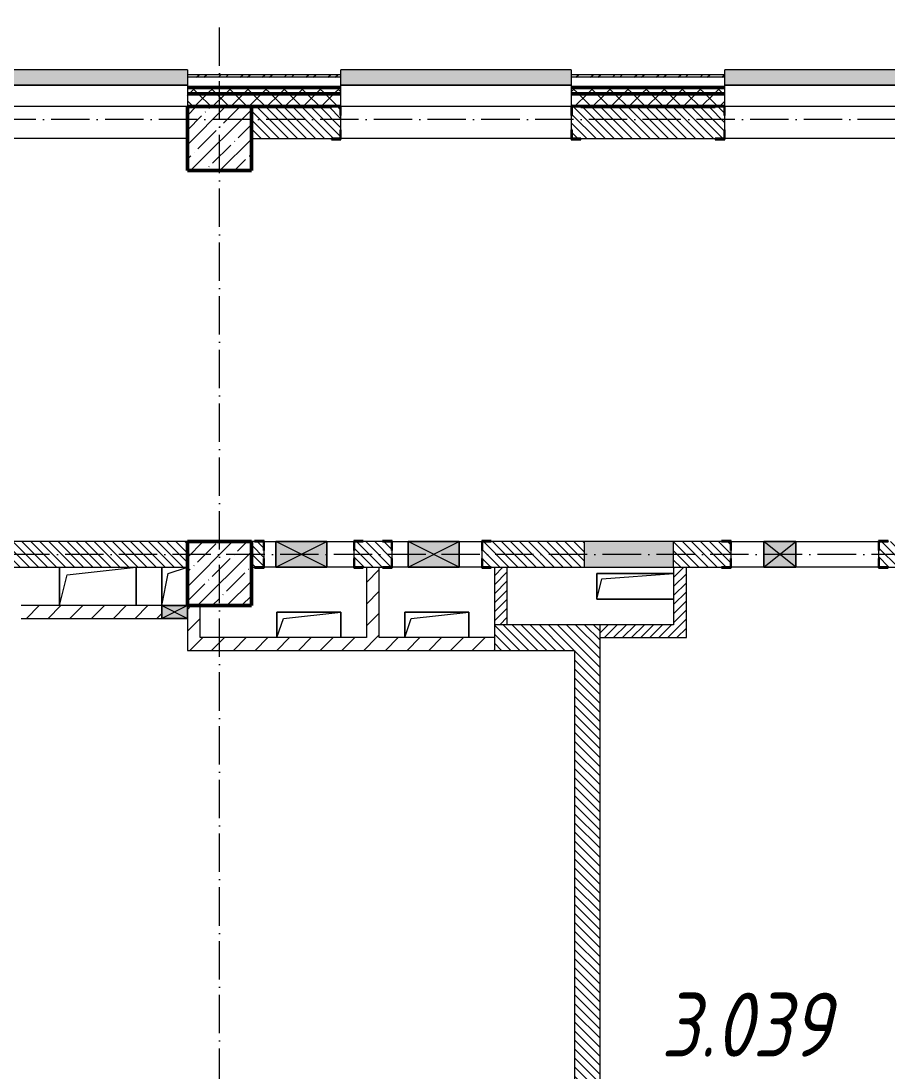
# Model space of a CAD drawing. Header units: millimetres. Extents: x -213536 to 1564669, y -45299 to 942238.
# Drawn here: x 169929 to 176704, y 460959 to 469166 of the extents above; entities that cross this region are included whole.
import ezdxf

# ---------------------------------------------------------------- set-up
doc = ezdxf.new("R2010")
doc.units = ezdxf.units.MM
doc.linetypes.add('50_200_ШТРИХ_1Т_ш5_п1_п1_', pattern=[700, 500, -100, 0, -100])
for name, color, linetype, lineweight in [('A-DETL-GENF-OTLN', 7, 'Continuous', 9), ('A-FLOR-____-OTLN', 7, 'Continuous', 9), ('A-GENM-____-MCUT', 7, 'Continuous', 25), ('A-GENM-____-OTLN', 7, 'Continuous', 9), ('A-GENM-____-OTLN-1', 7, 'Continuous', 25), ('A-GLAZ-____-OTLN', 7, 'Continuous', 9), ('A-WALL-____-MCUT-2', 7, 'Continuous', 50), ('A-WALL-____-MCUT-3', 7, 'Continuous', 9), ('A-WALL-____-OTLN', 7, 'Continuous', 9), ('A-WALL-____-PATT-1', 7, 'Continuous', 9), ('A-WALL-FNSH-MCUT-1', 7, 'Continuous', 9), ('I-WALL-____-OTLN', 7, 'Continuous', 9), ('S-COLS-____-MCUT', 7, 'Continuous', 50), ('S-COLS-____-OTLN', 7, 'Continuous', 9), ('S-GRID-____-OTLN-1', 7, '50_200_ШТРИХ_1Т_ш5_п1_п1_', 9), ('Марки помещений', 7, 'Continuous', 9)]:
    doc.layers.add(name, color=color, linetype=linetype, lineweight=lineweight)
doc.layers.add('A-GLAZ-____-OTLN-1', color=7, linetype='Continuous', lineweight=9, true_color=0xc0c0c0)
doc.styles.add('ISOCPEUR_I_2', font='isocpeui.ttf', dxfattribs={"width": 0.85, "height": 2.3})
pattern_1 = [(135, (142429.057, 459015.94), (-35.35534, -35.35534), [])]
pattern_2 = [(45, (142429.06, 459015.94), (-70.71068, 70.71068), []), (135, (142429.06, 459015.94), (-70.71068, -70.71068), [])]
pattern_3 = [(45, (142429.06, 459015.94), (-84.8528, 84.8528), [])]
pattern_4 = [(45, (142429.057, 459015.94), (-35.35534, 35.35534), [])]

# ---------------------------------------------------------------- blocks, each defined once
blk = doc.blocks.new('BSC_Колонна _Прямоугольная - 500х500-V75-АР1_План отверстий 3 этажа в осях 1-64_А-ГГ')
at = {"layer": 'S-COLS-____-OTLN'}
h = blk.add_hatch(dxfattribs=at)
h.set_pattern_fill('FP_112', color=256, style=0, pattern_type=2)
h.set_pattern_definition([(45, (-29050, -5831.04), (-114.04925, 114.04925), []), (45, (-28935.95, -5831.04), (-114.04925, 114.04925), [201.613, -40.323, 3.353, -36.97])])
h.paths.add_polyline_path([(-250, -250), (250, -250), (250, 250), (-250, 250)], flags=0)
at = {"layer": 'S-COLS-____-MCUT'}
for p, q in [((250, 250), (-250, 250)), ((-250, 250), (-250, -250)), ((250, -250), (250, 250)), ((-250, -250), (250, -250))]:
    blk.add_line(p, q, dxfattribs=at)
blk = doc.blocks.new('Отлив_СКБ - Отлив витража_120_НВФ-31885687-АР1_План отверстий 3 этажа в осях 1-64_А-ГГ')
at = {"layer": 'A-GLAZ-____-OTLN-1'}
for points in [[(0, 0), (0, -2), (1800, -2), (1800, 0), (534.2, 0)], [(0, -2), (0, -120), (1800, -120), (1800, -2), (534.2, -2)]]:
    blk.add_hatch(color=256, dxfattribs=at).paths.add_polyline_path(points, flags=0)
at = {"layer": 'A-GLAZ-____-OTLN'}
for p, q in [((0, 0), (1800, 0)), ((1800, -2), (0, -2)), ((0, -120), (0, -83)), ((0, -120), (1800, -120)), ((1800, -83), (1800, -120))]:
    blk.add_line(p, q, dxfattribs=at)
blk = doc.blocks.new('Фахверк_СКБ_Уголок - 250_2700-27497298-АР1_План отверстий 3 этажа в осях 1-64_А-ГГ')
at = {"layer": 'A-GENM-____-MCUT'}
for p, q in [((200, 181), (125, 181)), ((125, 181), (125, 106)), ((131, 106), (131, 175)), ((131, 175), (200, 175)), ((200, 175), (200, 181)), ((125, 106), (131, 106)), ((131, -6), (125, -6)), ((125, -6), (125, -81)), ((125, -81), (200, -81)), ((131, -75), (131, -6)), ((200, -75), (131, -75)), ((200, -81), (200, -75))]:
    blk.add_line(p, q, dxfattribs=at)
blk = doc.blocks.new('Фахверк_СКБ_Уголок - 200_3960_зеркало-28268689-АР1_План отверстий 3 этажа в осях 1-64_А-ГГ')
at = {"layer": 'A-GENM-____-MCUT'}
for p, q in [((200, 156), (125, 156)), ((125, 156), (125, 81)), ((131, 81), (131, 150)), ((131, 150), (200, 150)), ((200, 150), (200, 156)), ((125, 81), (131, 81)), ((131, 19), (125, 19)), ((125, 19), (125, -56)), ((131, -50), (131, 19)), ((125, -56), (200, -56)), ((200, -50), (131, -50)), ((200, -56), (200, -50))]:
    blk.add_line(p, q, dxfattribs=at)
blk = doc.blocks.new('Фахверк_СКБ_Уголок - 200_3960-28268576-АР1_План отверстий 3 этажа в осях 1-64_А-ГГ')
at = {"layer": 'A-GENM-____-MCUT'}
for p, q in [((200, 156), (125, 156)), ((125, 156), (125, 81)), ((131, 81), (131, 150)), ((131, 150), (200, 150)), ((200, 150), (200, 156)), ((125, 81), (131, 81)), ((131, 19), (125, 19)), ((125, 19), (125, -56)), ((131, -50), (131, 19)), ((125, -56), (200, -56)), ((200, -50), (131, -50)), ((200, -56), (200, -50))]:
    blk.add_line(p, q, dxfattribs=at)
blk = doc.blocks.new('154_Стойка_СКБ_Уголок - СМ-2180_200-28268025-АР1_План отверстий 3 этажа в осях 1-64_А-ГГ')
at = {"layer": 'A-GENM-____-MCUT'}
for p, q in [((125, 156), (125, 81)), ((200, 156), (125, 156)), ((131, 81), (131, 150)), ((131, 150), (200, 150)), ((200, 150), (200, 156)), ((125, 81), (131, 81)), ((131, 19), (125, 19)), ((125, 19), (125, -56)), ((131, -50), (131, 19)), ((125, -56), (200, -56)), ((200, -50), (131, -50)), ((200, -56), (200, -50))]:
    blk.add_line(p, q, dxfattribs=at)
blk = doc.blocks.new('AR_Отверстие Ниша - Лючок-36918011-АР1_План отверстий 3 этажа в осях 1-64_А-ГГ')
at = {"layer": 'A-GLAZ-____-OTLN'}
blk.add_hatch(color=256, dxfattribs=at).paths.add_polyline_path([(350, 100), (-350, 100), (-350, -100), (350, -100)], flags=0)
for p, q in [((350, 100), (-350, 100)), ((-350, 100), (-350, -100)), ((350, -100), (350, 100)), ((-350, -100), (350, -100))]:
    blk.add_line(p, q, dxfattribs=at)
blk = doc.blocks.new('AR_Отверстие прямоугольное _в плите_ - AR_Отверстие прямоугольное _в плите_-V167-АР1_План отверстий 3 этажа в осях 1-64_А-ГГ')
at = {"layer": 'A-GENM-____-OTLN'}
for p, q in [((250, 100), (-250, 100)), ((-250, 100), (-250, -100)), ((-200, 50), (250, 100)), ((250, -100), (250, 100)), ((-250, -100), (-200, 50))]:
    blk.add_line(p, q, dxfattribs=at)
blk = doc.blocks.new('AR_Отверстие прямоугольное _в плите_ - AR_Отверстие прямоугольное _в плите_-V173-АР1_План отверстий 3 этажа в осях 1-64_А-ГГ')
at = {"layer": 'A-GENM-____-OTLN'}
for p, q in [((300, 100), (-300, 100)), ((-300, 100), (-300, -100)), ((-260, 60), (300, 100)), ((-300, -100), (-260, 60)), ((-300, -100), (300, -100))]:
    blk.add_line(p, q, dxfattribs=at)
blk = doc.blocks.new('AR_Отверстие прямоугольное _в плите_ - AR_Отверстие прямоугольное _в плите_-V190-АР1_План отверстий 3 этажа в осях 1-64_А-ГГ')
at = {"layer": 'A-GENM-____-OTLN'}
for p, q in [((-100, 150), (-100, -150)), ((-100, -150), (-50, 100)), ((-50, 100), (100, 150))]:
    blk.add_line(p, q, dxfattribs=at)
blk = doc.blocks.new('AR_Отверстие прямоугольное _в плите_ - AR_Отверстие прямоугольное _в плите_-V194-АР1_План отверстий 3 этажа в осях 1-64_А-ГГ')
at = {"layer": 'A-GENM-____-OTLN'}
for p, q in [((-300, 150), (-300, -150)), ((-300, -150), (-240, 90)), ((-240, 90), (300, 150)), ((300, -150), (300, 150))]:
    blk.add_line(p, q, dxfattribs=at)
blk = doc.blocks.new('AR_Отверстие прямоугольное _в стене_ - AR_Отверстие прямоугольное _в стене__ЭОМ-36415860-АР1_План отверстий 3 этажа в осях 1-64_А-ГГ')
at = {"layer": 'A-GLAZ-____-OTLN'}
blk.add_hatch(color=256, dxfattribs=at).paths.add_polyline_path([(200, 100), (-200, 100), (-200, -100), (200, -100)], flags=0)
at = {"layer": 'A-DETL-GENF-OTLN'}
for p, q in [((-200, -100), (-200, 100)), ((-200, 100), (200, 100)), ((200, 100), (-200, -100)), ((-200, 100), (200, -100)), ((200, 100), (-200, 100)), ((-200, 100), (-200, -100)), ((200, 100), (200, -100)), ((200, -100), (200, 100)), ((200, -100), (-200, -100)), ((-200, -100), (200, -100))]:
    blk.add_line(p, q, dxfattribs=at)
blk = doc.blocks.new('AR_Отверстие прямоугольное _в стене_ - AR_Отверстие прямоугольное _в стене__ЭОМ-36419344-АР1_План отверстий 3 этажа в осях 1-64_А-ГГ')
at = {"layer": 'A-GLAZ-____-OTLN'}
blk.add_hatch(color=256, dxfattribs=at).paths.add_polyline_path([(200, 100), (-200, 100), (-200, -100), (200, -100), (200, 86.8)], flags=0)
at = {"layer": 'A-DETL-GENF-OTLN'}
for p, q in [((-200, -100), (-200, 100)), ((-200, 100), (200, 100)), ((200, 100), (-200, -100)), ((-200, 100), (200, -100)), ((200, 100), (-200, 100)), ((-200, 100), (-200, -100)), ((200, 100), (200, -100)), ((200, -100), (200, 100)), ((200, -100), (-200, -100)), ((-200, -100), (200, -100))]:
    blk.add_line(p, q, dxfattribs=at)
blk = doc.blocks.new('AR_Отверстие прямоугольное _в стене__БезПР - AR_Отверстие прямоугольное _в стене__БезПР-36427681-АР1_План отверстий 3 этажа в осях 1-64_А-ГГ')
at = {"layer": 'A-GLAZ-____-OTLN'}
blk.add_hatch(color=256, dxfattribs=at).paths.add_polyline_path([(125, 100), (-125, 100), (-125, -100), (125, -100)], flags=0)
at = {"layer": 'A-DETL-GENF-OTLN'}
for p, q in [((-125, -100), (-125, 100)), ((-125, 100), (125, 100)), ((125, 100), (-125, -100)), ((-125, 100), (125, -100)), ((125, 100), (-125, 100)), ((-125, 100), (-125, -100)), ((125, 100), (125, -100)), ((125, -100), (125, 100)), ((125, -100), (-125, -100)), ((-125, -100), (125, -100))]:
    blk.add_line(p, q, dxfattribs=at)
at = {"layer": 'A-GLAZ-____-OTLN'}
blk.add_line((125, 100), (-125, 100), dxfattribs=at)
blk = doc.blocks.new('AR_Отверстие прямоугольное _в стене__БезПР - AR_Отверстие прямоугольное _в стене__БезПР-36899683-АР1_План отверстий 3 этажа в осях 1-64_А-ГГ')
at = {"layer": 'A-GLAZ-____-OTLN'}
blk.add_hatch(color=256, dxfattribs=at).paths.add_polyline_path([(100, -50), (100, 50), (-100, 50), (-100, -50)], flags=0)
at = {"layer": 'A-DETL-GENF-OTLN'}
for p, q in [((-100, -50), (-100, 50)), ((-100, 50), (100, 50)), ((100, 50), (-100, -50)), ((-100, 50), (100, -50)), ((100, 50), (-100, 50)), ((-100, 50), (-100, -50)), ((100, 50), (100, -50)), ((100, -50), (100, 50)), ((100, -50), (-100, -50)), ((-100, -50), (100, -50))]:
    blk.add_line(p, q, dxfattribs=at)

msp = doc.modelspace()

# ---------------------------------------------------------------- hatches: boundary and pattern name
at = {"layer": 'A-WALL-____-PATT-1'}
h = msp.add_hatch(dxfattribs=at)
h.set_pattern_fill('FP_3', color=256, style=0, pattern_type=2)
h.set_pattern_definition([(45, (142429.06, 459015.94), (-85.5366, 85.5366), []), (45, (142486.08, 459015.94), (-85.5366, 85.5366), [])])
h.paths.add_polyline_path([(180744.1, 468727), (180744.1, 468747), (180229.1, 468747), (180229.1, 468727)], flags=0)
h.paths.add_polyline_path([(177229.1, 468727), (178429.1, 468727), (178429.1, 468747), (177229.1, 468747)], flags=0)
h.paths.add_polyline_path([(175429.1, 468727), (175429.1, 468747), (174229.1, 468747), (174229.7, 468727)], flags=0)
h.paths.add_polyline_path([(172429.1, 468727), (172429.1, 468747), (171229.1, 468747), (171229.1, 468727)], flags=0)
h.paths.add_polyline_path([(169429.1, 468727), (169429.1, 468747), (166279.1, 468747), (166279.1, 468727), (167159.9, 468727)], flags=0)
h = msp.add_hatch(dxfattribs=at)
h.set_pattern_fill('FP_1', color=256, style=0, pattern_type=2)
h.set_pattern_definition(pattern_2)
h.paths.add_polyline_path([(216779.1, 468597), (216779.1, 468647), (210429.1, 468647), (210429.1, 468597), (216648.9, 468597)], flags=0)
h.paths.add_polyline_path([(202509.2, 468597), (202629.1, 468597), (202629.1, 468647), (201429.1, 468647), (201429.1, 468597)], flags=0)
h.paths.add_polyline_path([(199629.1, 468597), (199629.1, 468647), (198429.1, 468647), (198429.1, 468597), (198974.2, 468597)], flags=0)
h.paths.add_polyline_path([(196629.1, 468597), (196629.1, 468647), (195429.1, 468647), (195429.1, 468597), (195439.3, 468597)], flags=0)
h.paths.add_polyline_path([(193629.1, 468597), (193629.1, 468647), (192429.1, 468647), (192429.1, 468597)], flags=0)
h.paths.add_polyline_path([(189429.1, 468597), (190629.1, 468597), (190629.1, 468647), (189429.1, 468647)], flags=0)
h.paths.add_polyline_path([(187629.1, 468597), (187629.1, 468647), (186429.1, 468647), (186429.1, 468597), (186602, 468597)], flags=0)
h.paths.add_polyline_path([(184629.1, 468597), (184629.1, 468647), (183429.1, 468647), (183429.1, 468597)], flags=0)
h.paths.add_polyline_path([(181299.6, 468597), (181629.1, 468597), (181629.1, 468647), (180229.1, 468647), (180229.1, 468597)], flags=0)
h.paths.add_polyline_path([(177229.1, 468597), (178429.1, 468597), (178429.1, 468647), (177229.1, 468647)], flags=0)
h.paths.add_polyline_path([(175429.1, 468597), (175429.1, 468647), (174229.1, 468647), (174229.7, 468597)], flags=0)
h.paths.add_polyline_path([(172429.1, 468597), (172429.1, 468647), (171229.1, 468647), (171229.1, 468597)], flags=0)
h.paths.add_polyline_path([(169429.1, 468597), (169429.1, 468647), (166259.1, 468647), (166259.1, 468597), (167159.9, 468597)], flags=0)
h = msp.add_hatch(dxfattribs=at)
h.set_pattern_fill('FP_1', color=256, style=0, pattern_type=2)
h.set_pattern_definition(pattern_2)
h.paths.add_polyline_path([(216779.1, 468497), (216779.1, 468597), (210429.1, 468597), (210429.1, 468503), (210504.1, 468503), (210504.1, 468497), (216648.9, 468497)], flags=0)
h.paths.add_polyline_path([(202509.2, 468497), (202554.1, 468497), (202554.1, 468503), (202629.1, 468503), (202629.1, 468597), (201429.1, 468597), (201429.1, 468503), (201504.1, 468503), (201504.1, 468497), (202279.1, 468497)], flags=0)
h.paths.add_polyline_path([(199554.1, 468497), (199554.1, 468503), (199629.1, 468503), (199629.1, 468597), (198429.1, 468597), (198429.1, 468503), (198504.1, 468503), (198504.1, 468497), (198974.2, 468497)], flags=0)
h.paths.add_polyline_path([(196554.1, 468497), (196554.1, 468503), (196629.1, 468503), (196629.1, 468597), (195429.1, 468597), (195429.1, 468503), (195504.1, 468503), (195504.1, 468497), (196279.1, 468497)], flags=0)
h.paths.add_polyline_path([(193554.1, 468497), (193554.1, 468503), (193629.1, 468503), (193629.1, 468597), (192429.1, 468597), (192429.1, 468503), (192504.1, 468503), (192504.1, 468497), (192779.1, 468497)], flags=0)
h.paths.add_polyline_path([(190554.1, 468497), (190554.1, 468503), (190629.1, 468503), (190629.1, 468597), (189429.1, 468597), (189429.1, 468503), (189504.1, 468503), (189504.1, 468497), (190136.9, 468497)], flags=0)
h.paths.add_polyline_path([(186504.1, 468497), (187554.1, 468497), (187554.1, 468503), (187629.1, 468503), (187629.1, 468597), (186429.1, 468597), (186429.1, 468503), (186504.1, 468503)], flags=0)
h.paths.add_polyline_path([(183779.1, 468497), (184554.1, 468497), (184554.1, 468503), (184629.1, 468503), (184629.1, 468597), (183429.1, 468597), (183429.1, 468503), (183504.1, 468503), (183504.1, 468497)], flags=0)
h.paths.add_polyline_path([(181299.6, 468497), (181554.1, 468497), (181554.1, 468503), (181629.1, 468503), (181629.1, 468597), (180229.1, 468597), (180229.1, 468497), (181279.1, 468497)], flags=0)
h.paths.add_polyline_path([(177764.7, 468497), (178354.1, 468497), (178354.1, 468503), (178429.1, 468503), (178429.1, 468597), (177229.1, 468597), (177229.1, 468497), (177729.1, 468497)], flags=0)
h.paths.add_polyline_path([(175354.1, 468497), (175354.1, 468503), (175429.1, 468503), (175429.1, 468597), (174229.1, 468597), (174229.7, 468503), (174304.1, 468503), (174304.1, 468497)], flags=0)
h.paths.add_polyline_path([(172354.1, 468497), (172354.1, 468503), (172429.1, 468503), (172429.1, 468597), (171229.1, 468597), (171229.1, 468497), (171729.1, 468497)], flags=0)
h.paths.add_polyline_path([(169354.1, 468497), (169354.1, 468503), (169429.1, 468503), (169429.1, 468597), (166259.1, 468597), (166259.1, 468497), (168729.1, 468497)], flags=0)
h = msp.add_hatch(dxfattribs=at)
h.set_pattern_fill('FP_6', color=256, style=0, pattern_type=2)
h.set_pattern_definition(pattern_1)
h.paths.add_polyline_path([(174235.1, 468247), (175423.1, 468247), (175423.1, 468316), (175429.1, 468316), (175429.1, 468428), (175423.1, 468428), (175423.1, 468497), (174235.1, 468497), (174235.1, 468428), (174229.1, 468428), (174229.7, 468316), (174235.1, 468316), (174235.1, 468248.2)], flags=0)
h.paths.add_polyline_path([(172354.1, 468247), (172423.1, 468247), (172423.1, 468316), (172429.1, 468316), (172429.1, 468428), (172423.1, 468428), (172423.1, 468497), (171729.1, 468497), (171729.1, 468247)], flags=0)
h = msp.add_hatch(dxfattribs=at)
h.set_pattern_fill('FP_6', color=256, style=0, pattern_type=2)
h.set_pattern_definition(pattern_1)
h.paths.add_polyline_path([(171229.1, 464897), (171229.1, 465097), (168729.1, 465097), (168729.1, 464897), (170694.8, 464897)], flags=0)
h = msp.add_hatch(dxfattribs=at)
h.set_pattern_fill('FP_6', color=256, style=0, pattern_type=2)
h.set_pattern_definition(pattern_1)
h.paths.add_polyline_path([(176704.1, 464897), (177229.1, 464897), (177229.1, 465097), (176635.1, 465097), (176635.1, 465028), (176629.1, 465028), (176629.1, 464966), (176635.1, 464966), (176635.1, 464897)], flags=0)
h.paths.add_polyline_path([(175404.1, 464897), (175473.1, 464897), (175473.1, 464966), (175479.1, 464966), (175479.1, 465028), (175473.1, 465028), (175473.1, 465097), (175029.1, 465097), (175029.1, 464897)], flags=0)
h.paths.add_polyline_path([(174329.1, 464897), (174329.1, 465097), (173535.1, 465097), (173535.1, 465028), (173529.1, 465028), (173529.1, 464966), (173535.1, 464966), (173535.1, 464897), (174229.7, 464897)], flags=0)
h.paths.add_polyline_path([(172604.1, 464897), (172823.1, 464897), (172823.1, 464966), (172829.1, 464966), (172829.1, 465028), (172823.1, 465028), (172823.1, 465097), (172535.1, 465097), (172535.1, 465028), (172529.1, 465028), (172529.1, 464966), (172535.1, 464966), (172535.1, 464897)], flags=0)
h.paths.add_polyline_path([(171729.1, 464897), (171823.1, 464897), (171823.1, 464966), (171829.1, 464966), (171829.1, 465028), (171823.1, 465028), (171823.1, 465097), (171729.1, 465097), (171729.1, 464991)], flags=0)
h = msp.add_hatch(dxfattribs=at)
h.set_pattern_fill('FP_4', color=256, style=0, pattern_type=2)
h.set_pattern_definition(pattern_3)
h.paths.add_polyline_path([(172729.1, 464347), (172729.1, 464897), (172629.1, 464897), (172629.1, 464347)], flags=0)
h = msp.add_hatch(dxfattribs=at)
h.set_pattern_fill('FP_5', color=256, style=0, pattern_type=2)
h.set_pattern_definition(pattern_4)
h.paths.add_polyline_path([(173729.1, 464447), (173729.1, 464897), (173629.1, 464897), (173629.1, 464447)], flags=0)
h = msp.add_hatch(dxfattribs=at)
h.set_pattern_fill('FP_5', color=256, style=0, pattern_type=2)
h.set_pattern_definition(pattern_4)
h.paths.add_polyline_path([(175129.1, 464347), (175129.1, 464897), (175029.1, 464897), (175029.1, 464347)], flags=0)
h = msp.add_hatch(dxfattribs=at)
h.set_pattern_fill('FP_4', color=256, style=0, pattern_type=2)
h.set_pattern_definition(pattern_3)
h.paths.add_polyline_path([(168729.1, 464497), (169479.1, 464497), (169479.1, 464597), (168229.1, 464597), (168229.1, 464497)], flags=0)
h.paths.add_polyline_path([(169929.1, 464497), (171029.1, 464497), (171029.1, 464597), (169929.1, 464597)], flags=0)
h = msp.add_hatch(dxfattribs=at)
h.set_pattern_fill('FP_4', color=256, style=0, pattern_type=2)
h.set_pattern_definition(pattern_3)
h.paths.add_polyline_path([(171329.1, 464347), (171329.1, 464597), (171229.1, 464597), (171229.1, 464347)], flags=0)
h = msp.add_hatch(dxfattribs=at)
h.set_pattern_fill('FP_6', color=256, style=0, pattern_type=2)
h.set_pattern_definition(pattern_1)
h.paths.add_polyline_path([(174254.1, 464247), (174254.1, 464447), (173629.1, 464447), (173629.1, 464247), (174229.7, 464247)], flags=0)
h = msp.add_hatch(dxfattribs=at)
h.set_pattern_fill('FP_6', color=256, style=0, pattern_type=2)
h.set_pattern_definition(pattern_1)
h.paths.add_polyline_path([(174454.1, 457347), (174454.1, 464447), (174254.1, 464447), (174254.1, 457353), (174304.1, 457353), (174304.1, 457347)], flags=0)
h = msp.add_hatch(dxfattribs=at)
h.set_pattern_fill('FP_5', color=256, style=0, pattern_type=2)
h.set_pattern_definition(pattern_4)
h.paths.add_polyline_path([(175029.1, 464347), (175029.1, 464447), (174454.1, 464447), (174454.1, 464347)], flags=0)
h = msp.add_hatch(dxfattribs=at)
h.set_pattern_fill('FP_4', color=256, style=0, pattern_type=2)
h.set_pattern_definition(pattern_3)
h.paths.add_polyline_path([(172462.3, 464247), (173629.1, 464247), (173629.1, 464347), (171229.1, 464347), (171229.1, 464247)], flags=0)
at = {"layer": 'S-COLS-____-OTLN'}
h = msp.add_hatch(dxfattribs=at)
h.set_pattern_fill('FP_38', color=256, style=0, pattern_type=2)
h.set_pattern_definition([(45, (142429.06, 459015.94), (-114.04925, 114.04925), []), (45, (142543.1, 459015.94), (-114.04925, 114.04925), [201.612, -40.322, 3.353, -36.97])])
h.paths.add_polyline_path([(171229.1, 467997), (171729.1, 467997), (171729.1, 468497), (171229.1, 468497)], flags=0)

# ---------------------------------------------------------------- linework, layer by layer
at = {"layer": 'A-FLOR-____-OTLN'}
for p, q in [((170229.1, 464597), (170229.1, 464897)), ((170829.1, 464897), (170829.1, 464597)), ((171029.1, 464597), (171029.1, 464897)), ((174429.1, 464847), (175029.1, 464847)), ((174429.1, 464647), (174429.1, 464847)), ((175029.1, 464647), (174429.1, 464647)), ((171929.1, 464547), (172429.1, 464547)), ((171929.1, 464347), (171929.1, 464547)), ((172429.1, 464547), (172429.1, 464347)), ((172929.1, 464547), (173429.1, 464547)), ((172929.1, 464347), (172929.1, 464547)), ((173429.1, 464547), (173429.1, 464347))]:
    msp.add_line(p, q, dxfattribs=at)
at = {"layer": 'A-WALL-____-MCUT-2'}
for p, q in [((172429.1, 468647), (171229.1, 468647)), ((175429.1, 468647), (174229.1, 468647)), ((172429.1, 468597), (171229.1, 468597)), ((175429.1, 468597), (174229.1, 468597)), ((171729.1, 468497), (172354.1, 468497)), ((174304.1, 468497), (175354.1, 468497))]:
    msp.add_line(p, q, dxfattribs=at)
at = {"layer": 'A-WALL-____-MCUT-3'}
for p, q in [((172429.1, 468727), (171229.1, 468727)), ((171229.1, 468727), (171229.1, 468497)), ((172429.1, 468503), (172429.1, 468727)), ((175429.1, 468727), (174229.1, 468727)), ((174229.1, 468727), (174229.1, 468503)), ((175429.1, 468503), (175429.1, 468727)), ((171229.1, 468497), (171729.1, 468497)), ((171729.1, 468497), (171729.1, 468247)), ((172429.1, 468316), (172429.1, 468428)), ((174229.1, 468428), (174229.1, 468316)), ((175429.1, 468316), (175429.1, 468428)), ((171729.1, 468247), (172354.1, 468247)), ((174304.1, 468247), (175354.1, 468247)), ((171229.1, 465097), (168729.1, 465097)), ((171754.1, 465097), (171729.1, 465097)), ((171829.1, 464966), (171829.1, 465028)), ((172529.1, 465028), (172529.1, 464966)), ((172754.1, 465097), (172604.1, 465097)), ((172829.1, 464966), (172829.1, 465028)), ((173529.1, 465028), (173529.1, 464966)), ((174329.1, 465097), (173604.1, 465097)), ((175404.1, 465097), (175029.1, 465097)), ((175479.1, 464966), (175479.1, 465028)), ((176629.1, 465028), (176629.1, 464966)), ((168729.1, 464897), (171229.1, 464897)), ((171729.1, 464897), (171754.1, 464897)), ((172604.1, 464897), (172754.1, 464897)), ((173604.1, 464897), (174329.1, 464897)), ((175029.1, 464897), (175404.1, 464897)), ((176704.1, 464897), (177229.1, 464897)), ((174454.1, 464447), (173629.1, 464447)), ((173629.1, 464447), (173629.1, 464247)), ((174454.1, 457347), (174454.1, 464447)), ((173629.1, 464247), (174254.1, 464247)), ((174254.1, 464247), (174254.1, 457353))]:
    msp.add_line(p, q, dxfattribs=at)
at = {"layer": 'A-WALL-____-OTLN'}
for p, q in [((171229.1, 468497), (169429.1, 468497)), ((174229.1, 468497), (172429.1, 468497)), ((177229.1, 468497), (175429.1, 468497)), ((171229.1, 468247), (169429.1, 468247)), ((174229.1, 468247), (172429.1, 468247)), ((177229.1, 468247), (175429.1, 468247))]:
    msp.add_line(p, q, dxfattribs=at)
at = {"layer": 'A-WALL-FNSH-MCUT-1'}
for p, q in [((172429.1, 468747), (171229.1, 468747)), ((171229.1, 468747), (171229.1, 468727)), ((172429.1, 468727), (172429.1, 468747)), ((172429.1, 468727), (172429.1, 468727)), ((175429.1, 468747), (174229.1, 468747)), ((174229.1, 468747), (174229.1, 468727)), ((175429.1, 468727), (175429.1, 468747)), ((175429.1, 468727), (175429.1, 468727)), ((172629.1, 464897), (172629.1, 464347)), ((172729.1, 464347), (172729.1, 464897)), ((173629.1, 464897), (173629.1, 464447)), ((173729.1, 464447), (173729.1, 464897)), ((175029.1, 464897), (175029.1, 464897)), ((175029.1, 464897), (175029.1, 464447)), ((175129.1, 464347), (175129.1, 464897)), ((171029.1, 464597), (169929.1, 464597)), ((171329.1, 464347), (171329.1, 464597)), ((169929.1, 464497), (171029.1, 464497)), ((171229.1, 464497), (171229.1, 464247)), ((175029.1, 464447), (174454.1, 464447)), ((172629.1, 464347), (171329.1, 464347)), ((173629.1, 464347), (172729.1, 464347)), ((174454.1, 464347), (175129.1, 464347)), ((171229.1, 464247), (173629.1, 464247))]:
    msp.add_line(p, q, dxfattribs=at)
at = {"layer": 'I-WALL-____-OTLN'}
for p, q in [((171829.1, 465097), (171919.1, 465097)), ((172319.1, 465097), (172529.1, 465097)), ((172829.1, 465097), (172954.1, 465097)), ((173354.1, 465097), (173529.1, 465097)), ((175479.1, 465097), (175734.1, 465097)), ((175984.1, 465097), (176629.1, 465097)), ((171919.1, 464897), (171829.1, 464897)), ((172529.1, 464897), (172319.1, 464897)), ((172954.1, 464897), (172829.1, 464897)), ((173529.1, 464897), (173354.1, 464897)), ((175734.1, 464897), (175479.1, 464897)), ((176629.1, 464897), (175984.1, 464897))]:
    msp.add_line(p, q, dxfattribs=at)
at = {"layer": 'S-COLS-____-MCUT'}
for p, q in [((171729.1, 468497), (171229.1, 468497)), ((171229.1, 468497), (171229.1, 467997)), ((171729.1, 467997), (171729.1, 468497)), ((171229.1, 467997), (171729.1, 467997))]:
    msp.add_line(p, q, dxfattribs=at)
at = {"layer": 'S-GRID-____-OTLN-1', "color": 251, "ltscale": 0.6, "true_color": 0x636466}
for p, q in [((171479.1, 454533.3), (171479.1, 469166.5)), ((246503.5, 468397), (137999.2, 468397)), ((232747.8, 464997), (137760.3, 464997))]:
    msp.add_line(p, q, dxfattribs=at)

# ---------------------------------------------------------------- block references
at = {"layer": 'A-GENM-____-OTLN'}
for name, p in [('AR_Отверстие прямоугольное _в плите_ - AR_Отверстие прямоугольное _в плите_-V194-АР1_План отверстий 3 этажа в осях 1-64_А-ГГ', (170529.1, 464747)), ('AR_Отверстие прямоугольное _в плите_ - AR_Отверстие прямоугольное _в плите_-V190-АР1_План отверстий 3 этажа в осях 1-64_А-ГГ', (171129.1, 464747)), ('AR_Отверстие прямоугольное _в плите_ - AR_Отверстие прямоугольное _в плите_-V173-АР1_План отверстий 3 этажа в осях 1-64_А-ГГ', (174729.1, 464747)), ('AR_Отверстие прямоугольное _в плите_ - AR_Отверстие прямоугольное _в плите_-V167-АР1_План отверстий 3 этажа в осях 1-64_А-ГГ', (172179.1, 464447)), ('AR_Отверстие прямоугольное _в плите_ - AR_Отверстие прямоугольное _в плите_-V167-АР1_План отверстий 3 этажа в осях 1-64_А-ГГ', (173179.1, 464447))]:
    msp.add_blockref(name, p, dxfattribs=at)
at = {"layer": 'A-GENM-____-OTLN-1', "rotation": 180}
for name, p in [('Фахверк_СКБ_Уголок - 250_2700-27497298-АР1_План отверстий 3 этажа в осях 1-64_А-ГГ', (172554.1, 468422)), ('Фахверк_СКБ_Уголок - 250_2700-27497298-АР1_План отверстий 3 этажа в осях 1-64_А-ГГ', (175554.1, 468422)), ('Фахверк_СКБ_Уголок - 200_3960_зеркало-28268689-АР1_План отверстий 3 этажа в осях 1-64_А-ГГ', (171954.1, 465047)), ('Фахверк_СКБ_Уголок - 200_3960_зеркало-28268689-АР1_План отверстий 3 этажа в осях 1-64_А-ГГ', (172954.1, 465047)), ('154_Стойка_СКБ_Уголок - СМ-2180_200-28268025-АР1_План отверстий 3 этажа в осях 1-64_А-ГГ', (175604.1, 465047))]:
    msp.add_blockref(name, p, dxfattribs=at)
at = {"layer": 'A-GENM-____-OTLN-1'}
for name, p in [('Фахверк_СКБ_Уголок - 250_2700-27497298-АР1_План отверстий 3 этажа в осях 1-64_А-ГГ', (174104.1, 468322)), ('Фахверк_СКБ_Уголок - 200_3960-28268576-АР1_План отверстий 3 этажа в осях 1-64_А-ГГ', (172404.1, 464947)), ('154_Стойка_СКБ_Уголок - СМ-2180_200-28268025-АР1_План отверстий 3 этажа в осях 1-64_А-ГГ', (173404.1, 464947)), ('154_Стойка_СКБ_Уголок - СМ-2180_200-28268025-АР1_План отверстий 3 этажа в осях 1-64_А-ГГ', (176504.1, 464947))]:
    msp.add_blockref(name, p, dxfattribs=at)
at = {"layer": 'A-GLAZ-____-OTLN', "rotation": 180}
for name, p in [('Отлив_СКБ - Отлив витража_120_НВФ-31885687-АР1_План отверстий 3 этажа в осях 1-64_А-ГГ', (171229.1, 468664)), ('Отлив_СКБ - Отлив витража_120_НВФ-31885687-АР1_План отверстий 3 этажа в осях 1-64_А-ГГ', (174229.1, 468664)), ('Отлив_СКБ - Отлив витража_120_НВФ-31885687-АР1_План отверстий 3 этажа в осях 1-64_А-ГГ', (177229.1, 468664)), ('AR_Отверстие прямоугольное _в стене_ - AR_Отверстие прямоугольное _в стене__ЭОМ-36415860-АР1_План отверстий 3 этажа в осях 1-64_А-ГГ', (172119.1, 464997)), ('AR_Отверстие прямоугольное _в стене_ - AR_Отверстие прямоугольное _в стене__ЭОМ-36419344-АР1_План отверстий 3 этажа в осях 1-64_А-ГГ', (173154.1, 464997)), ('AR_Отверстие Ниша - Лючок-36918011-АР1_План отверстий 3 этажа в осях 1-64_А-ГГ', (174679.1, 464997)), ('AR_Отверстие прямоугольное _в стене__БезПР - AR_Отверстие прямоугольное _в стене__БезПР-36427681-АР1_План отверстий 3 этажа в осях 1-64_А-ГГ', (175859.1, 464997))]:
    msp.add_blockref(name, p, dxfattribs=at)
at = {"layer": 'A-GLAZ-____-OTLN'}
msp.add_blockref('AR_Отверстие прямоугольное _в стене__БезПР - AR_Отверстие прямоугольное _в стене__БезПР-36899683-АР1_План отверстий 3 этажа в осях 1-64_А-ГГ', (171129.1, 464547), dxfattribs=at)
at = {"layer": 'S-COLS-____-OTLN'}
msp.add_blockref('BSC_Колонна _Прямоугольная - 500х500-V75-АР1_План отверстий 3 этажа в осях 1-64_А-ГГ', (171479.1, 464847), dxfattribs=at)

# ---------------------------------------------------------------- texts
at = {"layer": 'Марки помещений', "insert": (174930.4, 461571.6), "char_height": 500, "width": 785.654, "attachment_point": 1, "style": 'ISOCPEUR_I_2'}
msp.add_mtext('3.039', dxfattribs=at)

doc.saveas('drawing.dxf')
